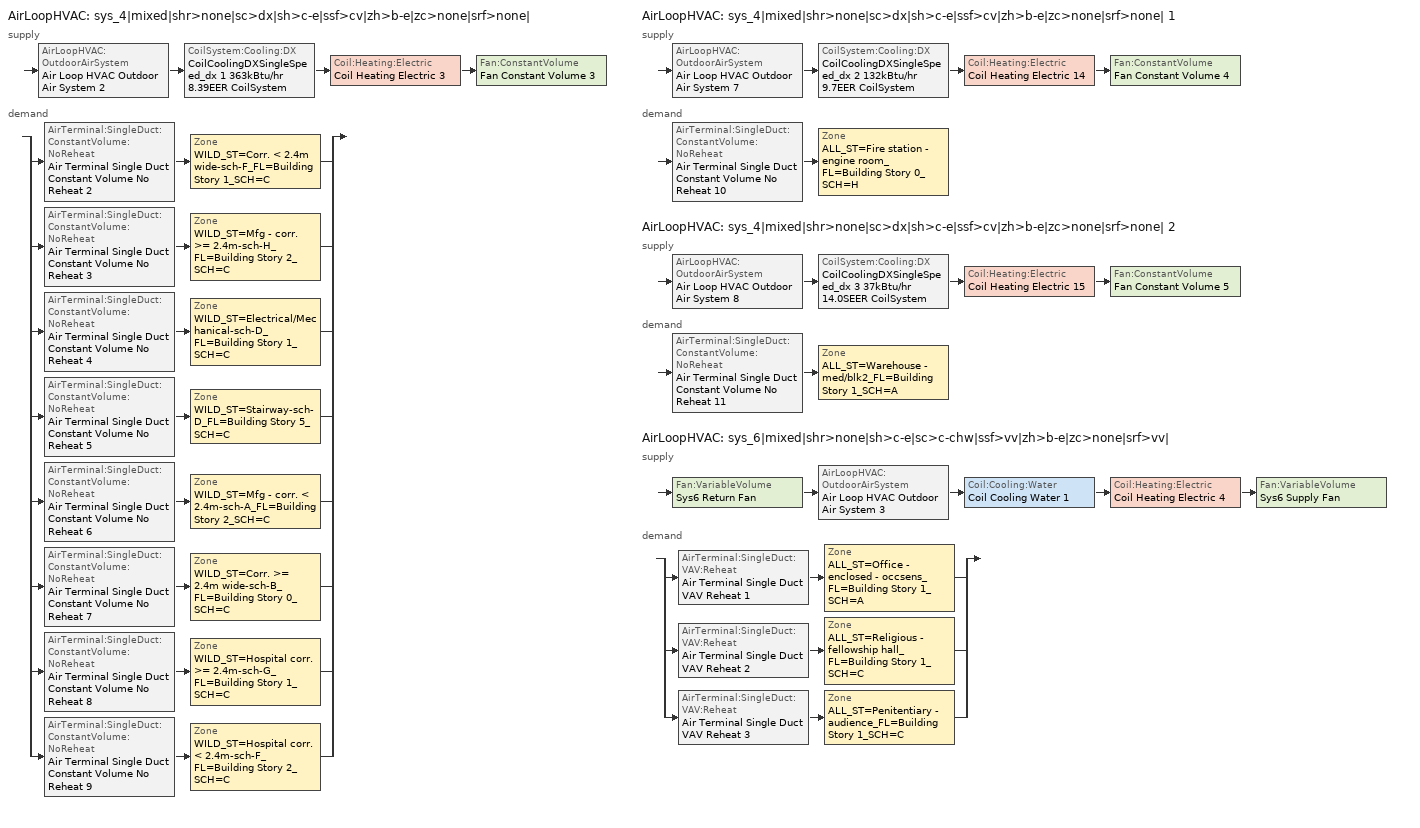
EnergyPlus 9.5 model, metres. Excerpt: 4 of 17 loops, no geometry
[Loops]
AirLoopHVAC 'sys_4|mixed|shr>none|sc>dx|sh>c-e|ssf>cv|zh>b-e|zc>none|srf>none|'
 supply: AirLoopHVAC:OutdoorAirSystem 'Air Loop HVAC Outdoor Air System 2' > CoilSystem:Cooling:DX 'CoilCoolingDXSingleSpeed_dx 1 363kBtu/hr 8.39EER CoilSystem' > Coil:Heating:Electric 'Coil Heating Electric 3' > Fan:ConstantVolume 'Fan Constant Volume 3'
 demand: split
  | AirTerminal:SingleDuct:ConstantVolume:NoReheat 'Air Terminal Single Duct Constant Volume No Reheat 2' > Zone 'WILD_ST=Corr. < 2.4m wide-sch-F_FL=Building Story 1_SCH=C'
  | AirTerminal:SingleDuct:ConstantVolume:NoReheat 'Air Terminal Single Duct Constant Volume No Reheat 3' > Zone 'WILD_ST=Mfg - corr. >= 2.4m-sch-H_FL=Building Story 2_SCH=C'
  | AirTerminal:SingleDuct:ConstantVolume:NoReheat 'Air Terminal Single Duct Constant Volume No Reheat 4' > Zone 'WILD_ST=Electrical/Mechanical-sch-D_FL=Building Story 1_SCH=C'
  | AirTerminal:SingleDuct:ConstantVolume:NoReheat 'Air Terminal Single Duct Constant Volume No Reheat 5' > Zone 'WILD_ST=Stairway-sch-D_FL=Building Story 5_SCH=C'
  | AirTerminal:SingleDuct:ConstantVolume:NoReheat 'Air Terminal Single Duct Constant Volume No Reheat 6' > Zone 'WILD_ST=Mfg - corr. < 2.4m-sch-A_FL=Building Story 2_SCH=C'
  | AirTerminal:SingleDuct:ConstantVolume:NoReheat 'Air Terminal Single Duct Constant Volume No Reheat 7' > Zone 'WILD_ST=Corr. >= 2.4m wide-sch-B_FL=Building Story 0_SCH=C'
  | AirTerminal:SingleDuct:ConstantVolume:NoReheat 'Air Terminal Single Duct Constant Volume No Reheat 8' > Zone 'WILD_ST=Hospital corr. >= 2.4m-sch-G_FL=Building Story 1_SCH=C'
  | AirTerminal:SingleDuct:ConstantVolume:NoReheat 'Air Terminal Single Duct Constant Volume No Reheat 9' > Zone 'WILD_ST=Hospital corr. < 2.4m-sch-F_FL=Building Story 2_SCH=C'
AirLoopHVAC 'sys_4|mixed|shr>none|sc>dx|sh>c-e|ssf>cv|zh>b-e|zc>none|srf>none| 1'
 supply: AirLoopHVAC:OutdoorAirSystem 'Air Loop HVAC Outdoor Air System 7' > CoilSystem:Cooling:DX 'CoilCoolingDXSingleSpeed_dx 2 132kBtu/hr 9.7EER CoilSystem' > Coil:Heating:Electric 'Coil Heating Electric 14' > Fan:ConstantVolume 'Fan Constant Volume 4'
 demand: AirTerminal:SingleDuct:ConstantVolume:NoReheat 'Air Terminal Single Duct Constant Volume No Reheat 10' > Zone 'ALL_ST=Fire station - engine room_FL=Building Story 0_SCH=H'
AirLoopHVAC 'sys_4|mixed|shr>none|sc>dx|sh>c-e|ssf>cv|zh>b-e|zc>none|srf>none| 2'
 supply: AirLoopHVAC:OutdoorAirSystem 'Air Loop HVAC Outdoor Air System 8' > CoilSystem:Cooling:DX 'CoilCoolingDXSingleSpeed_dx 3 37kBtu/hr 14.0SEER CoilSystem' > Coil:Heating:Electric 'Coil Heating Electric 15' > Fan:ConstantVolume 'Fan Constant Volume 5'
 demand: AirTerminal:SingleDuct:ConstantVolume:NoReheat 'Air Terminal Single Duct Constant Volume No Reheat 11' > Zone 'ALL_ST=Warehouse - med/blk2_FL=Building Story 1_SCH=A'
AirLoopHVAC 'sys_6|mixed|shr>none|sh>c-e|sc>c-chw|ssf>vv|zh>b-e|zc>none|srf>vv|'
 supply: Fan:VariableVolume 'Sys6 Return Fan' > AirLoopHVAC:OutdoorAirSystem 'Air Loop HVAC Outdoor Air System 3' > Coil:Cooling:Water 'Coil Cooling Water 1' > Coil:Heating:Electric 'Coil Heating Electric 4' > Fan:VariableVolume 'Sys6 Supply Fan'
 demand: split
  | AirTerminal:SingleDuct:VAV:Reheat 'Air Terminal Single Duct VAV Reheat 1' > Zone 'ALL_ST=Office - enclosed - occsens_FL=Building Story 1_SCH=A'
  | AirTerminal:SingleDuct:VAV:Reheat 'Air Terminal Single Duct VAV Reheat 2' > Zone 'ALL_ST=Religious - fellowship hall_FL=Building Story 1_SCH=C'
  | AirTerminal:SingleDuct:VAV:Reheat 'Air Terminal Single Duct VAV Reheat 3' > Zone 'ALL_ST=Penitentiary - audience_FL=Building Story 1_SCH=C'
[ZoneControl:Thermostat] Temperature Difference Between Cutout And Setpoint {deltaC}=0
Name | Zone or ZoneList | Control Type Schedule | Control 1
ALL_ST=Fire station - engine room_FL=Building Story 0_SCH=H Thermostat | ALL_ST=Fire station - engine room_FL=Building Story 0_SCH=H | ALL_ST=Fire station - engine room_FL=Building Story 0_SCH=H Thermostat Schedule | Space Function Fire station - engine room Thermostat 3
ALL_ST=Office - enclosed - occsens_FL=Building Story 1_SCH=A Thermostat | ALL_ST=Office - enclosed - occsens_FL=Building Story 1_SCH=A | ALL_ST=Office - enclosed - occsens_FL=Building Story 1_SCH=A Thermostat Schedule | Space Function Office - enclosed - occsens Thermostat 3
ALL_ST=Penitentiary - audience_FL=Building Story 1_SCH=C Thermostat | ALL_ST=Penitentiary - audience_FL=Building Story 1_SCH=C | ALL_ST=Penitentiary - audience_FL=Building Story 1_SCH=C Thermostat Schedule | Space Function Penitentiary - audience Thermostat 3
ALL_ST=Religious - fellowship hall_FL=Building Story 1_SCH=C Thermostat | ALL_ST=Religious - fellowship hall_FL=Building Story 1_SCH=C | ALL_ST=Religious - fellowship hall_FL=Building Story 1_SCH=C Thermostat Schedule | Space Function Religious - fellowship hall Thermostat 3
ALL_ST=Warehouse - med/blk2_FL=Building Story 1_SCH=A Thermostat | ALL_ST=Warehouse - med/blk2_FL=Building Story 1_SCH=A | ALL_ST=Warehouse - med/blk2_FL=Building Story 1_SCH=A Thermostat Schedule | Space Function Warehouse - med/blk2 Thermostat 3
WILD_ST=Corr. < 2.4m wide-sch-F_FL=Building Story 1_SCH=C Thermostat | WILD_ST=Corr. < 2.4m wide-sch-F_FL=Building Story 1_SCH=C | WILD_ST=Corr. < 2.4m wide-sch-F_FL=Building Story 1_SCH=C Thermostat Schedule | Space Function Corr. < 2.4m wide-sch-C Thermostat 1
WILD_ST=Corr. >= 2.4m wide-sch-B_FL=Building Story 0_SCH=C Thermostat | WILD_ST=Corr. >= 2.4m wide-sch-B_FL=Building Story 0_SCH=C | WILD_ST=Corr. >= 2.4m wide-sch-B_FL=Building Story 0_SCH=C Thermostat Schedule | Space Function Corr. >= 2.4m wide-sch-C Thermostat 1
WILD_ST=Electrical/Mechanical-sch-D_FL=Building Story 1_SCH=C Thermostat | WILD_ST=Electrical/Mechanical-sch-D_FL=Building Story 1_SCH=C | WILD_ST=Electrical/Mechanical-sch-D_FL=Building Story 1_SCH=C Thermostat Schedule | Space Function Electrical/Mechanical-sch-C Thermostat 1
WILD_ST=Hospital corr. < 2.4m-sch-F_FL=Building Story 2_SCH=C Thermostat | WILD_ST=Hospital corr. < 2.4m-sch-F_FL=Building Story 2_SCH=C | WILD_ST=Hospital corr. < 2.4m-sch-F_FL=Building Story 2_SCH=C Thermostat Schedule | Space Function Hospital corr. < 2.4m-sch-C Thermostat 1
WILD_ST=Hospital corr. >= 2.4m-sch-G_FL=Building Story 1_SCH=C Thermostat | WILD_ST=Hospital corr. >= 2.4m-sch-G_FL=Building Story 1_SCH=C | WILD_ST=Hospital corr. >= 2.4m-sch-G_FL=Building Story 1_SCH=C Thermostat Schedule | Space Function Hospital corr. >= 2.4m-sch-C Thermostat 1
WILD_ST=Mfg - corr. < 2.4m-sch-A_FL=Building Story 2_SCH=C Thermostat | WILD_ST=Mfg - corr. < 2.4m-sch-A_FL=Building Story 2_SCH=C | WILD_ST=Mfg - corr. < 2.4m-sch-A_FL=Building Story 2_SCH=C Thermostat Schedule | Space Function Mfg - corr. < 2.4m-sch-C Thermostat 1
WILD_ST=Mfg - corr. >= 2.4m-sch-H_FL=Building Story 2_SCH=C Thermostat | WILD_ST=Mfg - corr. >= 2.4m-sch-H_FL=Building Story 2_SCH=C | WILD_ST=Mfg - corr. >= 2.4m-sch-H_FL=Building Story 2_SCH=C Thermostat Schedule | Space Function Mfg - corr. >= 2.4m-sch-C Thermostat 1
WILD_ST=Stairway-sch-D_FL=Building Story 5_SCH=C Thermostat | WILD_ST=Stairway-sch-D_FL=Building Story 5_SCH=C | WILD_ST=Stairway-sch-D_FL=Building Story 5_SCH=C Thermostat Schedule | Space Function Stairway-sch-C Thermostat 1
[ThermostatSetpoint:DualSetpoint]
Name | Heating Setpoint Temperature Schedule | Cooling Setpoint Temperature Schedule
Space Function Fire station - engine room Thermostat 3 | NECB-H-Thermostat Setpoint-Heating | NECB-H-Thermostat Setpoint-Cooling
Space Function Office - enclosed - occsens Thermostat 3; Space Function Warehouse - med/blk2 Thermostat 3 | NECB-A-Thermostat Setpoint-Heating | NECB-A-Thermostat Setpoint-Cooling
Space Function Penitentiary - audience Thermostat 3; Space Function Religious - fellowship hall Thermostat 3; Space Function Corr. < 2.4m wide-sch-C Thermostat 1; Space Function Corr. >= 2.4m wide-sch-C Thermostat 1; Space Function Electrical/Mechanical-sch-C Thermostat 1; Space Function Hospital corr. < 2.4m-sch-C Thermostat 1; Space Function Hospital corr. >= 2.4m-sch-C Thermostat 1; Space Function Mfg - corr. < 2.4m-sch-C Thermostat 1; Space Function Mfg - corr. >= 2.4m-sch-C Thermostat 1; Space Function Stairway-sch-C Thermostat 1 | NECB-C-Thermostat Setpoint-Heating | NECB-C-Thermostat Setpoint-Cooling
[ZoneHVAC:Baseboard:Convective:Electric] Availability Schedule=Always On Discrete; Heating Design Capacity {W}=Autosize; Efficiency=1
Zone HVAC Baseboard Convective Electric 16; Zone HVAC Baseboard Convective Electric 10; Zone HVAC Baseboard Convective Electric 12; Zone HVAC Baseboard Convective Electric 11; Zone HVAC Baseboard Convective Electric 17; Zone HVAC Baseboard Convective Electric 2; Zone HVAC Baseboard Convective Electric 7; Zone HVAC Baseboard Convective Electric 4; Zone HVAC Baseboard Convective Electric 9; Zone HVAC Baseboard Convective Electric 8; Zone HVAC Baseboard Convective Electric 6; Zone HVAC Baseboard Convective Electric 3; Zone HVAC Baseboard Convective Electric 5
[AirTerminal:SingleDuct:ConstantVolume:NoReheat] Availability Schedule=Always On Discrete; Maximum Air Flow Rate {m3/s}=AutoSize
Air Terminal Single Duct Constant Volume No Reheat 10; Air Terminal Single Duct Constant Volume No Reheat 11; Air Terminal Single Duct Constant Volume No Reheat 2; Air Terminal Single Duct Constant Volume No Reheat 7; Air Terminal Single Duct Constant Volume No Reheat 4; Air Terminal Single Duct Constant Volume No Reheat 9; Air Terminal Single Duct Constant Volume No Reheat 8; Air Terminal Single Duct Constant Volume No Reheat 6; Air Terminal Single Duct Constant Volume No Reheat 3; Air Terminal Single Duct Constant Volume No Reheat 5
[Zone equipment]
ALL_ST=Fire station - engine room_FL=Building Story 0_SCH=H: Zone HVAC Baseboard Convective Electric 16, Air Terminal Single Duct Constant Volume No Reheat 10
ALL_ST=Office - enclosed - occsens_FL=Building Story 1_SCH=A: Zone HVAC Baseboard Convective Electric 10, Air Terminal Single Duct VAV Reheat 1
ALL_ST=Penitentiary - audience_FL=Building Story 1_SCH=C: Zone HVAC Baseboard Convective Electric 12, Air Terminal Single Duct VAV Reheat 3
ALL_ST=Religious - fellowship hall_FL=Building Story 1_SCH=C: Zone HVAC Baseboard Convective Electric 11, Air Terminal Single Duct VAV Reheat 2
ALL_ST=Warehouse - med/blk2_FL=Building Story 1_SCH=A: Zone HVAC Baseboard Convective Electric 17, Air Terminal Single Duct Constant Volume No Reheat 11
WILD_ST=Corr. < 2.4m wide-sch-F_FL=Building Story 1_SCH=C: Zone HVAC Baseboard Convective Electric 2, Air Terminal Single Duct Constant Volume No Reheat 2
WILD_ST=Corr. >= 2.4m wide-sch-B_FL=Building Story 0_SCH=C: Zone HVAC Baseboard Convective Electric 7, Air Terminal Single Duct Constant Volume No Reheat 7
WILD_ST=Electrical/Mechanical-sch-D_FL=Building Story 1_SCH=C: Zone HVAC Baseboard Convective Electric 4, Air Terminal Single Duct Constant Volume No Reheat 4
WILD_ST=Hospital corr. < 2.4m-sch-F_FL=Building Story 2_SCH=C: Zone HVAC Baseboard Convective Electric 9, Air Terminal Single Duct Constant Volume No Reheat 9
WILD_ST=Hospital corr. >= 2.4m-sch-G_FL=Building Story 1_SCH=C: Zone HVAC Baseboard Convective Electric 8, Air Terminal Single Duct Constant Volume No Reheat 8
WILD_ST=Mfg - corr. < 2.4m-sch-A_FL=Building Story 2_SCH=C: Zone HVAC Baseboard Convective Electric 6, Air Terminal Single Duct Constant Volume No Reheat 6
WILD_ST=Mfg - corr. >= 2.4m-sch-H_FL=Building Story 2_SCH=C: Zone HVAC Baseboard Convective Electric 3, Air Terminal Single Duct Constant Volume No Reheat 3
WILD_ST=Stairway-sch-D_FL=Building Story 5_SCH=C: Zone HVAC Baseboard Convective Electric 5, Air Terminal Single Duct Constant Volume No Reheat 5
[Sizing:Zone] Zone Cooling Design Supply Air Temperature Input Method=TemperatureDifference; Zone Cooling Design Supply Air Temperature {C}=14; Zone Cooling Design Supply Air Temperature Difference {deltaC}=11; Zone Heating Design Supply Air Temperature Input Method=TemperatureDifference; Zone Heating Design Supply Air Temperature {C}=40; Zone Heating Design Supply Air Temperature Difference {deltaC}=21; Zone Cooling Design Supply Air Humidity Ratio {kgWater/kgDryAir}=0.0085; Zone Heating Design Supply Air Humidity Ratio {kgWater/kgDryAir}=0.008; Zone Heating Sizing Factor=1.3; Zone Cooling Sizing Factor=1.1; Cooling Design Air Flow Method=DesignDay; Cooling Design Air Flow Rate {m3/s}=0; Cooling Minimum Air Flow per Zone Floor Area {m3/s-m2}=0.000762; Cooling Minimum Air Flow {m3/s}=0; Cooling Minimum Air Flow Fraction=0; Heating Design Air Flow Method=DesignDay; Heating Design Air Flow Rate {m3/s}=0; Heating Maximum Air Flow per Zone Floor Area {m3/s-m2}=0.002032; Heating Maximum Air Flow {m3/s}=0.141576; Heating Maximum Air Flow Fraction=0.3; Account for Dedicated Outdoor Air System=No
Name | Design Specification Outdoor Air Object
ALL_ST=Fire station - engine room_FL=Building Story 0_SCH=H | Space Function Fire station - engine room Ventilation
ALL_ST=Office - enclosed - occsens_FL=Building Story 1_SCH=A | Space Function Office - enclosed - occsens Ventilation
ALL_ST=Penitentiary - audience_FL=Building Story 1_SCH=C | Space Function Penitentiary - audience Ventilation
ALL_ST=Religious - fellowship hall_FL=Building Story 1_SCH=C | Space Function Religious - fellowship hall Ventilation
ALL_ST=Warehouse - med/blk2_FL=Building Story 1_SCH=A | Space Function Warehouse - med/blk2 Ventilation
WILD_ST=Corr. < 2.4m wide-sch-F_FL=Building Story 1_SCH=C | Space Function Corr. < 2.4m wide-sch-C Ventilation
WILD_ST=Corr. >= 2.4m wide-sch-B_FL=Building Story 0_SCH=C | Space Function Corr. >= 2.4m wide-sch-C Ventilation
WILD_ST=Electrical/Mechanical-sch-D_FL=Building Story 1_SCH=C | Space Function Electrical/Mechanical-sch-C Ventilation
WILD_ST=Hospital corr. < 2.4m-sch-F_FL=Building Story 2_SCH=C | Space Function Hospital corr. < 2.4m-sch-C Ventilation
WILD_ST=Hospital corr. >= 2.4m-sch-G_FL=Building Story 1_SCH=C | Space Function Hospital corr. >= 2.4m-sch-C Ventilation
WILD_ST=Mfg - corr. < 2.4m-sch-A_FL=Building Story 2_SCH=C | Space Function Mfg - corr. < 2.4m-sch-C Ventilation
WILD_ST=Mfg - corr. >= 2.4m-sch-H_FL=Building Story 2_SCH=C | Space Function Mfg - corr. >= 2.4m-sch-C Ventilation
WILD_ST=Stairway-sch-D_FL=Building Story 5_SCH=C | Space Function Stairway-sch-C Ventilation
[Controller:MechanicalVentilation] Demand Controlled Ventilation=No; System Outdoor Air Method=ZoneSum
Controller Mechanical Ventilation 7: Availability Schedule=sys_4|mixed|shr>none|sc>dx|sh>c-e|ssf>cv|zh>b-e|zc>none|srf>none| 1 Occ Sch; Zone or ZoneList Name 1=ALL_ST=Fire station - engine room_FL=Building Story 0_SCH=H; Design Specification Outdoor Air Object Name 1=Space Function Fire station - engine room Ventilation
Controller Mechanical Ventilation 3: Availability Schedule=sys_6|mixed|shr>none|sh>c-e|sc>c-chw|ssf>vv|zh>b-e|zc>none|srf>vv| Occ Sch; Zone or ZoneList Name 1=ALL_ST=Office - enclosed - occsens_FL=Building Story 1_SCH=A; Design Specification Outdoor Air Object Name 1=Space Function Office - enclosed - occsens Ventilation; Zone or ZoneList Name 2=ALL_ST=Penitentiary - audience_FL=Building Story 1_SCH=C; Design Specification Outdoor Air Object Name 2=Space Function Penitentiary - audience Ventilation; Zone or ZoneList Name 3=ALL_ST=Religious - fellowship hall_FL=Building Story 1_SCH=C; Design Specification Outdoor Air Object Name 3=Space Function Religious - fellowship hall Ventilation
Controller Mechanical Ventilation 8: Availability Schedule=sys_4|mixed|shr>none|sc>dx|sh>c-e|ssf>cv|zh>b-e|zc>none|srf>none| 2 Occ Sch; Zone or ZoneList Name 1=ALL_ST=Warehouse - med/blk2_FL=Building Story 1_SCH=A; Design Specification Outdoor Air Object Name 1=Space Function Warehouse - med/blk2 Ventilation
Controller Mechanical Ventilation 2: Availability Schedule=sys_4|mixed|shr>none|sc>dx|sh>c-e|ssf>cv|zh>b-e|zc>none|srf>none| Occ Sch; Zone or ZoneList Name 1=WILD_ST=Corr. < 2.4m wide-sch-F_FL=Building Story 1_SCH=C; Design Specification Outdoor Air Object Name 1=Space Function Corr. < 2.4m wide-sch-C Ventilation; Zone or ZoneList Name 2=WILD_ST=Corr. >= 2.4m wide-sch-B_FL=Building Story 0_SCH=C; Design Specification Outdoor Air Object Name 2=Space Function Corr. >= 2.4m wide-sch-C Ventilation; Zone or ZoneList Name 3=WILD_ST=Electrical/Mechanical-sch-D_FL=Building Story 1_SCH=C; Design Specification Outdoor Air Object Name 3=Space Function Electrical/Mechanical-sch-C Ventilation; Zone or ZoneList Name 4=WILD_ST=Hospital corr. < 2.4m-sch-F_FL=Building Story 2_SCH=C; Design Specification Outdoor Air Object Name 4=Space Function Hospital corr. < 2.4m-sch-C Ventilation; Zone or ZoneList Name 5=WILD_ST=Hospital corr. >= 2.4m-sch-G_FL=Building Story 1_SCH=C; Design Specification Outdoor Air Object Name 5=Space Function Hospital corr. >= 2.4m-sch-C Ventilation; Zone or ZoneList Name 6=WILD_ST=Mfg - corr. < 2.4m-sch-A_FL=Building Story 2_SCH=C; Design Specification Outdoor Air Object Name 6=Space Function Mfg - corr. < 2.4m-sch-C Ventilation; Zone or ZoneList Name 7=WILD_ST=Mfg - corr. >= 2.4m-sch-H_FL=Building Story 2_SCH=C; Design Specification Outdoor Air Object Name 7=Space Function Mfg - corr. >= 2.4m-sch-C Ventilation; Zone or ZoneList Name 8=WILD_ST=Stairway-sch-D_FL=Building Story 5_SCH=C; Design Specification Outdoor Air Object Name 8=Space Function Stairway-sch-C Ventilation
[DesignSpecification:OutdoorAir] Outdoor Air Method=Sum; Outdoor Air Flow per Zone {m3/s}=0; Outdoor Air Flow Air Changes per Hour {1/hr}=0
Name | Outdoor Air Flow per Person {m3/s-person} | Outdoor Air Flow per Zone Floor Area {m3/s-m2}
Space Function Fire station - engine room Ventilation; Space Function Mfg - corr. < 2.4m-sch-C Ventilation; Space Function Mfg - corr. >= 2.4m-sch-C Ventilation | 0 | 0.00762
Space Function Office - enclosed - occsens Ventilation | 0.0142092 | 0
Space Function Penitentiary - audience Ventilation | 0.0190506 | 0
Space Function Religious - fellowship hall Ventilation | 0.0457215 | 0
Space Function Warehouse - med/blk2 Ventilation; Space Function Corr. < 2.4m wide-sch-C Ventilation; Space Function Corr. >= 2.4m wide-sch-C Ventilation; Space Function Electrical/Mechanical-sch-C Ventilation; Space Function Stairway-sch-C Ventilation | 0 | 0.000254
Space Function Hospital corr. < 2.4m-sch-C Ventilation; Space Function Hospital corr. >= 2.4m-sch-C Ventilation | 0 | 0.000508
[AirTerminal:SingleDuct:VAV:Reheat] Availability Schedule=Always On Discrete; Maximum Air Flow Rate {m3/s}=Autosize; Zone Minimum Air Flow Input Method=Constant; Constant Minimum Air Flow Fraction=0.3; Maximum Hot Water or Steam Flow Rate {m3/s}=Autosize; Minimum Hot Water or Steam Flow Rate {m3/s}=0; Convergence Tolerance=0.001; Damper Heating Action=Normal; Maximum Flow per Zone Floor Area During Reheat {m3/s-m2}=Autocalculate; Maximum Flow Fraction During Reheat=0.5; Maximum Reheat Air Temperature {C}=43
Name | Fixed Minimum Air Flow Rate {m3/s} | Reheat Coil
Air Terminal Single Duct VAV Reheat 1 | 0.9 | Coil Heating Electric 5
Air Terminal Single Duct VAV Reheat 3 | 0.6 | Coil Heating Electric 7
Air Terminal Single Duct VAV Reheat 2 | 0.174703 | Coil Heating Electric 6
[Coil:Heating:Electric] Availability Schedule=Always On Discrete; Efficiency=1; Nominal Capacity {W}=Autosize
Coil Heating Electric 5; Coil Heating Electric 7; Coil Heating Electric 6; Coil Heating Electric 3; Coil Heating Electric 14; Coil Heating Electric 15; Coil Heating Electric 4
[Fan:ConstantVolume] Fan Total Efficiency=0.39975; Pressure Rise {Pa}=640; Maximum Flow Rate {m3/s}=AutoSize; Motor Efficiency=0.615; Motor In Airstream Fraction=1
Name | Availability Schedule
Fan Constant Volume 3 | sys_4|mixed|shr>none|sc>dx|sh>c-e|ssf>cv|zh>b-e|zc>none|srf>none| Occ Sch
Fan Constant Volume 4 | sys_4|mixed|shr>none|sc>dx|sh>c-e|ssf>cv|zh>b-e|zc>none|srf>none| 1 Occ Sch
Fan Constant Volume 5 | sys_4|mixed|shr>none|sc>dx|sh>c-e|ssf>cv|zh>b-e|zc>none|srf>none| 2 Occ Sch
[Coil:Cooling:Water]
Coil Cooling Water 1: Availability Schedule=Always On Discrete; Design Water Flow Rate {m3/s}=Autosize; Design Air Flow Rate {m3/s}=Autosize; Design Inlet Water Temperature {C}=Autosize; Design Inlet Air Temperature {C}=Autosize; Design Outlet Air Temperature {C}=Autosize; Design Inlet Air Humidity Ratio {kgWater/kgDryAir}=Autosize; Design Outlet Air Humidity Ratio {kgWater/kgDryAir}=Autosize; Type of Analysis=SimpleAnalysis; Heat Exchanger Configuration=CrossFlow
[Coil:Cooling:DX:SingleSpeed] Availability Schedule=Always On Discrete; Gross Rated Total Cooling Capacity {W}=Autosize; Gross Rated Sensible Heat Ratio=Autosize; Rated Air Flow Rate {m3/s}=Autosize; Rated Evaporator Fan Power Per Volume Flow Rate {W/(m3/s)}=773.3; Total Cooling Capacity Function of Temperature Curve=DXCOOL-NECB2011-REF-CAPFT; Total Cooling Capacity Function of Flow Fraction Curve=DXCOOL-NECB2011-REF-CAPFFLOW; Energy Input Ratio Function of Temperature Curve=DXCOOL-NECB2011-REF-COOLEIRFT; Energy Input Ratio Function of Flow Fraction Curve=DXCOOL-NECB2011-REF-COOLEIRFFLOW; Part Load Fraction Correlation Curve=DXCOOL-NECB2011-REF-COOLPLFFPLR; Minimum Outdoor Dry-Bulb Temperature for Compressor Operation {C}=-25; Condenser Type=AirCooled; Evaporative Condenser Effectiveness=0; Evaporative Condenser Air Flow Rate {m3/s}=Autosize; Evaporative Condenser Pump Rated Power Consumption {W}=Autosize; Crankcase Heater Capacity {W}=0; Maximum Outdoor Dry-Bulb Temperature for Crankcase Heater Operation {C}=0; Basin Heater Capacity {W/K}=0; Basin Heater Setpoint Temperature {C}=10
Name | Gross Rated Cooling COP {W/W}
CoilCoolingDXSingleSpeed_dx 1 363kBtu/hr 8.39EER | 2.92983
CoilCoolingDXSingleSpeed_dx 2 132kBtu/hr 9.7EER | 3.36599
CoilCoolingDXSingleSpeed_dx 3 37kBtu/hr 14.0SEER | 4.11713
[AirLoopHVAC] Design Supply Air Flow Rate {m3/s}=AutoSize; Design Return Air Flow Fraction of Supply Air Flow=1
sys_4|mixed|shr>none|sc>dx|sh>c-e|ssf>cv|zh>b-e|zc>none|srf>none|; sys_4|mixed|shr>none|sc>dx|sh>c-e|ssf>cv|zh>b-e|zc>none|srf>none| 1; sys_4|mixed|shr>none|sc>dx|sh>c-e|ssf>cv|zh>b-e|zc>none|srf>none| 2; sys_6|mixed|shr>none|sh>c-e|sc>c-chw|ssf>vv|zh>b-e|zc>none|srf>vv|
[Sizing:System] Type of Load to Size On=Sensible; Design Outdoor Air Flow Rate {m3/s}=Autosize; Preheat Design Temperature {C}=7; Preheat Design Humidity Ratio {kgWater/kgDryAir}=0.008; Precool Design Humidity Ratio {kgWater/kgDryAir}=0.008; Central Cooling Design Supply Air Temperature {C}=13; Type of Zone Sum to Use=NonCoincident; 100% Outdoor Air in Cooling=No; 100% Outdoor Air in Heating=No; Central Cooling Design Supply Air Humidity Ratio {kgWater/kgDryAir}=0.0085; Central Heating Design Supply Air Humidity Ratio {kgWater/kgDryAir}=0.008; Cooling Supply Air Flow Rate Method=DesignDay; Cooling Supply Air Flow Rate {m3/s}=0; Cooling Supply Air Flow Rate Per Floor Area {m3/s-m2}=0.00996765; Cooling Fraction of Autosized Cooling Supply Air Flow Rate=1; Cooling Supply Air Flow Rate Per Unit Cooling Capacity {m3/s-W}=3.94755e-05; Heating Supply Air Flow Rate Method=DesignDay; Heating Supply Air Flow Rate {m3/s}=0; Heating Supply Air Flow Rate Per Floor Area {m3/s-m2}=0.00996765; Heating Fraction of Autosized Heating Supply Air Flow Rate=1; Heating Fraction of Autosized Cooling Supply Air Flow Rate=1; Heating Supply Air Flow Rate Per Unit Heating Capacity {m3/s-W}=3.15882e-05; System Outdoor Air Method=ZoneSum; Zone Maximum Outdoor Air Fraction=1; Cooling Design Capacity Method=CoolingDesignCapacity; Cooling Design Capacity {W}=Autosize; Cooling Design Capacity Per Floor Area {W/m2}=234.7; Fraction of Autosized Cooling Design Capacity=1; Heating Design Capacity Method=HeatingDesignCapacity; Heating Design Capacity {W}=Autosize; Heating Design Capacity Per Floor Area {W/m2}=157; Fraction of Autosized Heating Design Capacity=1; Central Cooling Capacity Control Method=OnOff
Name | Central Heating Maximum System Air Flow Ratio | Precool Design Temperature {C} | Central Heating Design Supply Air Temperature {C}
sys_4|mixed|shr>none|sc>dx|sh>c-e|ssf>cv|zh>b-e|zc>none|srf>none|; sys_4|mixed|shr>none|sc>dx|sh>c-e|ssf>cv|zh>b-e|zc>none|srf>none| 1; sys_4|mixed|shr>none|sc>dx|sh>c-e|ssf>cv|zh>b-e|zc>none|srf>none| 2 | 1 | 13 | 43
sys_6|mixed|shr>none|sh>c-e|sc>c-chw|ssf>vv|zh>b-e|zc>none|srf>vv| | 0.3 | 12.8 | 13.1
[Controller:OutdoorAir] Minimum Outdoor Air Flow Rate {m3/s}=Autosize; Maximum Outdoor Air Flow Rate {m3/s}=Autosize; Economizer Control Action Type=ModulateFlow; Lockout Type=NoLockout; Minimum Limit Type=FixedMinimum; High Humidity Control=No; Control High Indoor Humidity Based on Outdoor Humidity Ratio=Yes; Heat Recovery Bypass Control Type=BypassWhenWithinEconomizerLimits
Name | Economizer Control Type | Minimum Outdoor Air Schedule | Mechanical Ventilation Controller | Economizer Maximum Limit Dry-Bulb Temperature {C} | Economizer Maximum Limit Enthalpy {J/kg} | Economizer Minimum Limit Dry-Bulb Temperature {C}
Controller Outdoor Air 2 | DifferentialEnthalpy | sys_4|mixed|shr>none|sc>dx|sh>c-e|ssf>cv|zh>b-e|zc>none|srf>none| Occ Sch | Controller Mechanical Ventilation 2
Controller Outdoor Air 7 | DifferentialEnthalpy | sys_4|mixed|shr>none|sc>dx|sh>c-e|ssf>cv|zh>b-e|zc>none|srf>none| 1 Occ Sch | Controller Mechanical Ventilation 7
Controller Outdoor Air 8 | NoEconomizer | sys_4|mixed|shr>none|sc>dx|sh>c-e|ssf>cv|zh>b-e|zc>none|srf>none| 2 Occ Sch | Controller Mechanical Ventilation 8 | 28 | 64000 | -100
Controller Outdoor Air 3 | DifferentialEnthalpy | sys_6|mixed|shr>none|sh>c-e|sc>c-chw|ssf>vv|zh>b-e|zc>none|srf>vv| Occ Sch | Controller Mechanical Ventilation 3
[SetpointManager:MixedAir] Control Variable=Temperature
Node 56 OS Default SPM; Node 54 OS Default SPM; Node 53 OS Default SPM; Node 182 OS Default SPM; Node 181 OS Default SPM; Node 180 OS Default SPM; Node 194 OS Default SPM; Node 193 OS Default SPM; Node 192 OS Default SPM; Node 119 OS Default SPM; Node 118 OS Default SPM; Node 117 OS Default SPM; Node 116 OS Default SPM
[CoilSystem:Cooling:DX] Availability Schedule=Always On Discrete
Name | Cooling Coil
CoilCoolingDXSingleSpeed_dx 1 363kBtu/hr 8.39EER CoilSystem | CoilCoolingDXSingleSpeed_dx 1 363kBtu/hr 8.39EER
CoilCoolingDXSingleSpeed_dx 2 132kBtu/hr 9.7EER CoilSystem | CoilCoolingDXSingleSpeed_dx 2 132kBtu/hr 9.7EER
CoilCoolingDXSingleSpeed_dx 3 37kBtu/hr 14.0SEER CoilSystem | CoilCoolingDXSingleSpeed_dx 3 37kBtu/hr 14.0SEER
[SetpointManager:Scheduled]
Setpoint Manager Scheduled 4: Control Variable=Temperature; Schedule=Supply Air Temp
[SetpointManager:SingleZone:Reheat] Control Variable=Temperature; Minimum Supply Air Temperature {C}=13; Maximum Supply Air Temperature {C}=43
Name | Control Zone
Setpoint Manager Single Zone Reheat 1 | WILD_ST=Corr. < 2.4m wide-sch-F_FL=Building Story 1_SCH=C
Setpoint Manager Single Zone Reheat 2 | ALL_ST=Fire station - engine room_FL=Building Story 0_SCH=H
Setpoint Manager Single Zone Reheat 3 | ALL_ST=Warehouse - med/blk2_FL=Building Story 1_SCH=A
[Controller:WaterCoil]
Controller Water Coil 1: Control Variable=Temperature; Action=Reverse; Actuator Variable=Flow; Controller Convergence Tolerance {deltaC}=Autosize; Maximum Actuated Flow {m3/s}=Autosize; Minimum Actuated Flow {m3/s}=0
[Fan:VariableVolume] Availability Schedule=sys_6|mixed|shr>none|sh>c-e|sc>c-chw|ssf>vv|zh>b-e|zc>none|srf>vv| Occ Sch; Maximum Flow Rate {m3/s}=AutoSize; Fan Power Minimum Flow Rate Input Method=Fraction; Fan Power Minimum Flow Fraction=0.68; Fan Power Minimum Air Flow Rate {m3/s}=0; Motor In Airstream Fraction=1; Fan Power Coefficient 1=-2.4176; Fan Power Coefficient 2=9.5874; Fan Power Coefficient 3=-11.559; Fan Power Coefficient 4=5.4009; Fan Power Coefficient 5=0
Name | Fan Total Efficiency | Pressure Rise {Pa} | Motor Efficiency
Sys6 Return Fan | 0.299975 | 250 | 0.4615
Sys6 Supply Fan | 0.549965 | 1000 | 0.8461
[Schedule:Compact]
ALL_ST=Fire station - engine room_FL=Building Story 0_SCH=H Thermostat Schedule; ALL_ST=Office - enclosed - occsens_FL=Building Story 1_SCH=A Thermostat Schedule; ALL_ST=Penitentiary - audience_FL=Building Story 1_SCH=C Thermostat Schedule; ALL_ST=Religious - fellowship hall_FL=Building Story 1_SCH=C Thermostat Schedule; ALL_ST=Warehouse - med/blk2_FL=Building Story 1_SCH=A Thermostat Schedule; WILD_ST=Corr. < 2.4m wide-sch-F_FL=Building Story 1_SCH=C Thermostat Schedule; WILD_ST=Corr. >= 2.4m wide-sch-B_FL=Building Story 0_SCH=C Thermostat Schedule; WILD_ST=Electrical/Mechanical-sch-D_FL=Building Story 1_SCH=C Thermostat Schedule; WILD_ST=Hospital corr. < 2.4m-sch-F_FL=Building Story 2_SCH=C Thermostat Schedule; WILD_ST=Hospital corr. >= 2.4m-sch-G_FL=Building Story 1_SCH=C Thermostat Schedule; WILD_ST=Mfg - corr. < 2.4m-sch-A_FL=Building Story 2_SCH=C Thermostat Schedule; WILD_ST=Mfg - corr. >= 2.4m-sch-H_FL=Building Story 2_SCH=C Thermostat Schedule; WILD_ST=Stairway-sch-D_FL=Building Story 5_SCH=C Thermostat Schedule: Through: 12/31, For: AllDays, Until: 24:00, 4
[Schedule:Day:Interval]
NECB-H-Thermostat Setpoint-Heating Sun|Hol Day; NECB-H-Thermostat Setpoint-Heating Default|Wkdy Day; NECB-H-Thermostat Setpoint-Heating Sat Day; NECB-H-Thermostat Setpoint-Heating Default: No, 01:00, 22, 07:00, 18, 08:00, 20, 24:00, 22
NECB-H-Thermostat Setpoint-Cooling Sun|Hol Day; NECB-H-Thermostat Setpoint-Cooling Default|Wkdy Day; NECB-H-Thermostat Setpoint-Cooling Sat Day; NECB-H-Thermostat Setpoint-Cooling Default: No, 24:00, 24
sys_4|mixed|shr>none|sc>dx|sh>c-e|ssf>cv|zh>b-e|zc>none|srf>none| 1 Occ Sch Default; sys_4|mixed|shr>none|sc>dx|sh>c-e|ssf>cv|zh>b-e|zc>none|srf>none| 1 Occ Sch Summer Design Day; sys_4|mixed|shr>none|sc>dx|sh>c-e|ssf>cv|zh>b-e|zc>none|srf>none| 1 Occ Sch Winter Design Day; sys_6|mixed|shr>none|sh>c-e|sc>c-chw|ssf>vv|zh>b-e|zc>none|srf>vv| Occ Sch Summer Design Day; sys_6|mixed|shr>none|sh>c-e|sc>c-chw|ssf>vv|zh>b-e|zc>none|srf>vv| Occ Sch Winter Design Day; sys_4|mixed|shr>none|sc>dx|sh>c-e|ssf>cv|zh>b-e|zc>none|srf>none| 2 Occ Sch Summer Design Day; sys_4|mixed|shr>none|sc>dx|sh>c-e|ssf>cv|zh>b-e|zc>none|srf>none| 2 Occ Sch Winter Design Day; sys_4|mixed|shr>none|sc>dx|sh>c-e|ssf>cv|zh>b-e|zc>none|srf>none| Occ Sch Summer Design Day; sys_4|mixed|shr>none|sc>dx|sh>c-e|ssf>cv|zh>b-e|zc>none|srf>none| Occ Sch Winter Design Day: No, 24:00, 1
NECB-C-Thermostat Setpoint-Heating Sun|Hol Day: No, 09:00, 18, 10:00, 20, 19:00, 22, 24:00, 18
NECB-C-Thermostat Setpoint-Heating Default|Wkdy Day; NECB-C-Thermostat Setpoint-Heating Sat Day; NECB-C-Thermostat Setpoint-Heating Default: No, 07:00, 18, 08:00, 20, 21:00, 22, 24:00, 18
NECB-C-Thermostat Setpoint-Cooling Sun|Hol Day: No, 09:00, 35, 19:00, 24, 24:00, 35
NECB-C-Thermostat Setpoint-Cooling Default|Wkdy Day; NECB-C-Thermostat Setpoint-Cooling Sat Day; NECB-C-Thermostat Setpoint-Cooling Default: No, 07:00, 35, 21:00, 24, 24:00, 35
NECB-A-Thermostat Setpoint-Heating Sun|Hol Day; NECB-A-Thermostat Setpoint-Heating Sat Day: No, 24:00, 18
NECB-A-Thermostat Setpoint-Heating Default|Wkdy Day; NECB-A-Thermostat Setpoint-Heating Default: No, 06:00, 18, 07:00, 20, 21:00, 22, 24:00, 18
NECB-A-Thermostat Setpoint-Cooling Sun|Hol Day; NECB-A-Thermostat Setpoint-Cooling Sat Day: No, 24:00, 35
NECB-A-Thermostat Setpoint-Cooling Default|Wkdy Day; NECB-A-Thermostat Setpoint-Cooling Default: No, 06:00, 35, 21:00, 24, 24:00, 35
sys_6|mixed|shr>none|sh>c-e|sc>c-chw|ssf>vv|zh>b-e|zc>none|srf>vv| Occ Sch Sunday; sys_4|mixed|shr>none|sc>dx|sh>c-e|ssf>cv|zh>b-e|zc>none|srf>none| Occ Sch Sunday: No, 11:00, 0, 19:00, 1, 24:00, 0
sys_6|mixed|shr>none|sh>c-e|sc>c-chw|ssf>vv|zh>b-e|zc>none|srf>vv| Occ Sch Default: No, 08:00, 0, 21:00, 1, 24:00, 0
sys_6|mixed|shr>none|sh>c-e|sc>c-chw|ssf>vv|zh>b-e|zc>none|srf>vv| Occ Sch Saturday; sys_4|mixed|shr>none|sc>dx|sh>c-e|ssf>cv|zh>b-e|zc>none|srf>none| Occ Sch Default: No, 09:00, 0, 21:00, 1, 24:00, 0
sys_4|mixed|shr>none|sc>dx|sh>c-e|ssf>cv|zh>b-e|zc>none|srf>none| 2 Occ Sch Sunday: No, 24:00, 0
sys_4|mixed|shr>none|sc>dx|sh>c-e|ssf>cv|zh>b-e|zc>none|srf>none| 2 Occ Sch Default: No, 08:00, 0, 19:00, 1, 24:00, 0
Supply Air Temp Default: No, 24:00, 13
[Schedule:Week:Daily]
NECB-H-Thermostat Setpoint-Heating Week Rule - Jan1-Dec31: NECB-H-Thermostat Setpoint-Heating Sun|Hol Day, NECB-H-Thermostat Setpoint-Heating Default|Wkdy Day, NECB-H-Thermostat Setpoint-Heating Default|Wkdy Day, NECB-H-Thermostat Setpoint-Heating Default|Wkdy Day, NECB-H-Thermostat Setpoint-Heating Default|Wkdy Day, NECB-H-Thermostat Setpoint-Heating Default|Wkdy Day, NECB-H-Thermostat Setpoint-Heating Sat Day, NECB-H-Thermostat Setpoint-Heating Default, NECB-H-Thermostat Setpoint-Heating Default, NECB-H-Thermostat Setpoint-Heating Default, NECB-H-Thermostat Setpoint-Heating Default, NECB-H-Thermostat Setpoint-Heating Default
NECB-H-Thermostat Setpoint-Cooling Week Rule - Jan1-Dec31: NECB-H-Thermostat Setpoint-Cooling Sun|Hol Day, NECB-H-Thermostat Setpoint-Cooling Default|Wkdy Day, NECB-H-Thermostat Setpoint-Cooling Default|Wkdy Day, NECB-H-Thermostat Setpoint-Cooling Default|Wkdy Day, NECB-H-Thermostat Setpoint-Cooling Default|Wkdy Day, NECB-H-Thermostat Setpoint-Cooling Default|Wkdy Day, NECB-H-Thermostat Setpoint-Cooling Sat Day, NECB-H-Thermostat Setpoint-Cooling Default, NECB-H-Thermostat Setpoint-Cooling Default, NECB-H-Thermostat Setpoint-Cooling Default, NECB-H-Thermostat Setpoint-Cooling Default, NECB-H-Thermostat Setpoint-Cooling Default
sys_4|mixed|shr>none|sc>dx|sh>c-e|ssf>cv|zh>b-e|zc>none|srf>none| 1 Occ Sch Week Rule - Jan1-Dec31: sys_4|mixed|shr>none|sc>dx|sh>c-e|ssf>cv|zh>b-e|zc>none|srf>none| 1 Occ Sch Default, sys_4|mixed|shr>none|sc>dx|sh>c-e|ssf>cv|zh>b-e|zc>none|srf>none| 1 Occ Sch Default, sys_4|mixed|shr>none|sc>dx|sh>c-e|ssf>cv|zh>b-e|zc>none|srf>none| 1 Occ Sch Default, sys_4|mixed|shr>none|sc>dx|sh>c-e|ssf>cv|zh>b-e|zc>none|srf>none| 1 Occ Sch Default, sys_4|mixed|shr>none|sc>dx|sh>c-e|ssf>cv|zh>b-e|zc>none|srf>none| 1 Occ Sch Default, sys_4|mixed|shr>none|sc>dx|sh>c-e|ssf>cv|zh>b-e|zc>none|srf>none| 1 Occ Sch Default, sys_4|mixed|shr>none|sc>dx|sh>c-e|ssf>cv|zh>b-e|zc>none|srf>none| 1 Occ Sch Default, sys_4|mixed|shr>none|sc>dx|sh>c-e|ssf>cv|zh>b-e|zc>none|srf>none| 1 Occ Sch Default, sys_4|mixed|shr>none|sc>dx|sh>c-e|ssf>cv|zh>b-e|zc>none|srf>none| 1 Occ Sch Summer Design Day, sys_4|mixed|shr>none|sc>dx|sh>c-e|ssf>cv|zh>b-e|zc>none|srf>none| 1 Occ Sch Winter Design Day, sys_4|mixed|shr>none|sc>dx|sh>c-e|ssf>cv|zh>b-e|zc>none|srf>none| 1 Occ Sch Default, sys_4|mixed|shr>none|sc>dx|sh>c-e|ssf>cv|zh>b-e|zc>none|srf>none| 1 Occ Sch Default
NECB-C-Thermostat Setpoint-Heating Week Rule - Jan1-Dec31: NECB-C-Thermostat Setpoint-Heating Sun|Hol Day, NECB-C-Thermostat Setpoint-Heating Default|Wkdy Day, NECB-C-Thermostat Setpoint-Heating Default|Wkdy Day, NECB-C-Thermostat Setpoint-Heating Default|Wkdy Day, NECB-C-Thermostat Setpoint-Heating Default|Wkdy Day, NECB-C-Thermostat Setpoint-Heating Default|Wkdy Day, NECB-C-Thermostat Setpoint-Heating Sat Day, NECB-C-Thermostat Setpoint-Heating Default, NECB-C-Thermostat Setpoint-Heating Default, NECB-C-Thermostat Setpoint-Heating Default, NECB-C-Thermostat Setpoint-Heating Default, NECB-C-Thermostat Setpoint-Heating Default
NECB-C-Thermostat Setpoint-Cooling Week Rule - Jan1-Dec31: NECB-C-Thermostat Setpoint-Cooling Sun|Hol Day, NECB-C-Thermostat Setpoint-Cooling Default|Wkdy Day, NECB-C-Thermostat Setpoint-Cooling Default|Wkdy Day, NECB-C-Thermostat Setpoint-Cooling Default|Wkdy Day, NECB-C-Thermostat Setpoint-Cooling Default|Wkdy Day, NECB-C-Thermostat Setpoint-Cooling Default|Wkdy Day, NECB-C-Thermostat Setpoint-Cooling Sat Day, NECB-C-Thermostat Setpoint-Cooling Default, NECB-C-Thermostat Setpoint-Cooling Default, NECB-C-Thermostat Setpoint-Cooling Default, NECB-C-Thermostat Setpoint-Cooling Default, NECB-C-Thermostat Setpoint-Cooling Default
NECB-A-Thermostat Setpoint-Heating Week Rule - Jan1-Dec31: NECB-A-Thermostat Setpoint-Heating Sun|Hol Day, NECB-A-Thermostat Setpoint-Heating Default|Wkdy Day, NECB-A-Thermostat Setpoint-Heating Default|Wkdy Day, NECB-A-Thermostat Setpoint-Heating Default|Wkdy Day, NECB-A-Thermostat Setpoint-Heating Default|Wkdy Day, NECB-A-Thermostat Setpoint-Heating Default|Wkdy Day, NECB-A-Thermostat Setpoint-Heating Sat Day, NECB-A-Thermostat Setpoint-Heating Default, NECB-A-Thermostat Setpoint-Heating Default, NECB-A-Thermostat Setpoint-Heating Default, NECB-A-Thermostat Setpoint-Heating Default, NECB-A-Thermostat Setpoint-Heating Default
NECB-A-Thermostat Setpoint-Cooling Week Rule - Jan1-Dec31: NECB-A-Thermostat Setpoint-Cooling Sun|Hol Day, NECB-A-Thermostat Setpoint-Cooling Default|Wkdy Day, NECB-A-Thermostat Setpoint-Cooling Default|Wkdy Day, NECB-A-Thermostat Setpoint-Cooling Default|Wkdy Day, NECB-A-Thermostat Setpoint-Cooling Default|Wkdy Day, NECB-A-Thermostat Setpoint-Cooling Default|Wkdy Day, NECB-A-Thermostat Setpoint-Cooling Sat Day, NECB-A-Thermostat Setpoint-Cooling Default, NECB-A-Thermostat Setpoint-Cooling Default, NECB-A-Thermostat Setpoint-Cooling Default, NECB-A-Thermostat Setpoint-Cooling Default, NECB-A-Thermostat Setpoint-Cooling Default
sys_6|mixed|shr>none|sh>c-e|sc>c-chw|ssf>vv|zh>b-e|zc>none|srf>vv| Occ Sch Week Rule - Jan1-Dec31: sys_6|mixed|shr>none|sh>c-e|sc>c-chw|ssf>vv|zh>b-e|zc>none|srf>vv| Occ Sch Sunday, sys_6|mixed|shr>none|sh>c-e|sc>c-chw|ssf>vv|zh>b-e|zc>none|srf>vv| Occ Sch Default, sys_6|mixed|shr>none|sh>c-e|sc>c-chw|ssf>vv|zh>b-e|zc>none|srf>vv| Occ Sch Default, sys_6|mixed|shr>none|sh>c-e|sc>c-chw|ssf>vv|zh>b-e|zc>none|srf>vv| Occ Sch Default, sys_6|mixed|shr>none|sh>c-e|sc>c-chw|ssf>vv|zh>b-e|zc>none|srf>vv| Occ Sch Default, sys_6|mixed|shr>none|sh>c-e|sc>c-chw|ssf>vv|zh>b-e|zc>none|srf>vv| Occ Sch Default, sys_6|mixed|shr>none|sh>c-e|sc>c-chw|ssf>vv|zh>b-e|zc>none|srf>vv| Occ Sch Saturday, sys_6|mixed|shr>none|sh>c-e|sc>c-chw|ssf>vv|zh>b-e|zc>none|srf>vv| Occ Sch Default, sys_6|mixed|shr>none|sh>c-e|sc>c-chw|ssf>vv|zh>b-e|zc>none|srf>vv| Occ Sch Summer Design Day, sys_6|mixed|shr>none|sh>c-e|sc>c-chw|ssf>vv|zh>b-e|zc>none|srf>vv| Occ Sch Winter Design Day, sys_6|mixed|shr>none|sh>c-e|sc>c-chw|ssf>vv|zh>b-e|zc>none|srf>vv| Occ Sch Default, sys_6|mixed|shr>none|sh>c-e|sc>c-chw|ssf>vv|zh>b-e|zc>none|srf>vv| Occ Sch Default
sys_4|mixed|shr>none|sc>dx|sh>c-e|ssf>cv|zh>b-e|zc>none|srf>none| 2 Occ Sch Week Rule - Jan1-Dec31: sys_4|mixed|shr>none|sc>dx|sh>c-e|ssf>cv|zh>b-e|zc>none|srf>none| 2 Occ Sch Sunday, sys_4|mixed|shr>none|sc>dx|sh>c-e|ssf>cv|zh>b-e|zc>none|srf>none| 2 Occ Sch Default, sys_4|mixed|shr>none|sc>dx|sh>c-e|ssf>cv|zh>b-e|zc>none|srf>none| 2 Occ Sch Default, sys_4|mixed|shr>none|sc>dx|sh>c-e|ssf>cv|zh>b-e|zc>none|srf>none| 2 Occ Sch Default, sys_4|mixed|shr>none|sc>dx|sh>c-e|ssf>cv|zh>b-e|zc>none|srf>none| 2 Occ Sch Default, sys_4|mixed|shr>none|sc>dx|sh>c-e|ssf>cv|zh>b-e|zc>none|srf>none| 2 Occ Sch Default, sys_4|mixed|shr>none|sc>dx|sh>c-e|ssf>cv|zh>b-e|zc>none|srf>none| 2 Occ Sch Sunday, sys_4|mixed|shr>none|sc>dx|sh>c-e|ssf>cv|zh>b-e|zc>none|srf>none| 2 Occ Sch Default, sys_4|mixed|shr>none|sc>dx|sh>c-e|ssf>cv|zh>b-e|zc>none|srf>none| 2 Occ Sch Summer Design Day, sys_4|mixed|shr>none|sc>dx|sh>c-e|ssf>cv|zh>b-e|zc>none|srf>none| 2 Occ Sch Winter Design Day, sys_4|mixed|shr>none|sc>dx|sh>c-e|ssf>cv|zh>b-e|zc>none|srf>none| 2 Occ Sch Default, sys_4|mixed|shr>none|sc>dx|sh>c-e|ssf>cv|zh>b-e|zc>none|srf>none| 2 Occ Sch Default
sys_4|mixed|shr>none|sc>dx|sh>c-e|ssf>cv|zh>b-e|zc>none|srf>none| Occ Sch Week Rule - Jan1-Dec31: sys_4|mixed|shr>none|sc>dx|sh>c-e|ssf>cv|zh>b-e|zc>none|srf>none| Occ Sch Sunday, sys_4|mixed|shr>none|sc>dx|sh>c-e|ssf>cv|zh>b-e|zc>none|srf>none| Occ Sch Default, sys_4|mixed|shr>none|sc>dx|sh>c-e|ssf>cv|zh>b-e|zc>none|srf>none| Occ Sch Default, sys_4|mixed|shr>none|sc>dx|sh>c-e|ssf>cv|zh>b-e|zc>none|srf>none| Occ Sch Default, sys_4|mixed|shr>none|sc>dx|sh>c-e|ssf>cv|zh>b-e|zc>none|srf>none| Occ Sch Default, sys_4|mixed|shr>none|sc>dx|sh>c-e|ssf>cv|zh>b-e|zc>none|srf>none| Occ Sch Default, sys_4|mixed|shr>none|sc>dx|sh>c-e|ssf>cv|zh>b-e|zc>none|srf>none| Occ Sch Default, sys_4|mixed|shr>none|sc>dx|sh>c-e|ssf>cv|zh>b-e|zc>none|srf>none| Occ Sch Default, sys_4|mixed|shr>none|sc>dx|sh>c-e|ssf>cv|zh>b-e|zc>none|srf>none| Occ Sch Summer Design Day, sys_4|mixed|shr>none|sc>dx|sh>c-e|ssf>cv|zh>b-e|zc>none|srf>none| Occ Sch Winter Design Day, sys_4|mixed|shr>none|sc>dx|sh>c-e|ssf>cv|zh>b-e|zc>none|srf>none| Occ Sch Default, sys_4|mixed|shr>none|sc>dx|sh>c-e|ssf>cv|zh>b-e|zc>none|srf>none| Occ Sch Default
Supply Air Temp Week Rule - Jan1-Dec31: Supply Air Temp Default, Supply Air Temp Default, Supply Air Temp Default, Supply Air Temp Default, Supply Air Temp Default, Supply Air Temp Default, Supply Air Temp Default, Supply Air Temp Default, Supply Air Temp Default, Supply Air Temp Default, Supply Air Temp Default, Supply Air Temp Default
[Schedule:Year]
NECB-H-Thermostat Setpoint-Heating: NECB-H-Thermostat Setpoint-Heating Week Rule - Jan1-Dec31, 1, 1, 12, 31
NECB-H-Thermostat Setpoint-Cooling: NECB-H-Thermostat Setpoint-Cooling Week Rule - Jan1-Dec31, 1, 1, 12, 31
sys_4|mixed|shr>none|sc>dx|sh>c-e|ssf>cv|zh>b-e|zc>none|srf>none| 1 Occ Sch: sys_4|mixed|shr>none|sc>dx|sh>c-e|ssf>cv|zh>b-e|zc>none|srf>none| 1 Occ Sch Week Rule - Jan1-Dec31, 1, 1, 12, 31
NECB-C-Thermostat Setpoint-Heating: NECB-C-Thermostat Setpoint-Heating Week Rule - Jan1-Dec31, 1, 1, 12, 31
NECB-C-Thermostat Setpoint-Cooling: NECB-C-Thermostat Setpoint-Cooling Week Rule - Jan1-Dec31, 1, 1, 12, 31
NECB-A-Thermostat Setpoint-Heating: NECB-A-Thermostat Setpoint-Heating Week Rule - Jan1-Dec31, 1, 1, 12, 31
NECB-A-Thermostat Setpoint-Cooling: NECB-A-Thermostat Setpoint-Cooling Week Rule - Jan1-Dec31, 1, 1, 12, 31
sys_6|mixed|shr>none|sh>c-e|sc>c-chw|ssf>vv|zh>b-e|zc>none|srf>vv| Occ Sch: sys_6|mixed|shr>none|sh>c-e|sc>c-chw|ssf>vv|zh>b-e|zc>none|srf>vv| Occ Sch Week Rule - Jan1-Dec31, 1, 1, 12, 31
sys_4|mixed|shr>none|sc>dx|sh>c-e|ssf>cv|zh>b-e|zc>none|srf>none| 2 Occ Sch: sys_4|mixed|shr>none|sc>dx|sh>c-e|ssf>cv|zh>b-e|zc>none|srf>none| 2 Occ Sch Week Rule - Jan1-Dec31, 1, 1, 12, 31
sys_4|mixed|shr>none|sc>dx|sh>c-e|ssf>cv|zh>b-e|zc>none|srf>none| Occ Sch: sys_4|mixed|shr>none|sc>dx|sh>c-e|ssf>cv|zh>b-e|zc>none|srf>none| Occ Sch Week Rule - Jan1-Dec31, 1, 1, 12, 31
Supply Air Temp: Supply Air Temp Week Rule - Jan1-Dec31, 1, 1, 12, 31
[Schedule:Constant]
Always On Discrete: Hourly Value=1
[Curve:Biquadratic] Minimum Value of x {BasedOnField A2}=13; Maximum Value of x {BasedOnField A2}=24; Minimum Value of y {BasedOnField A3}=24; Maximum Value of y {BasedOnField A3}=46
Name | Coefficient1 Constant | Coefficient2 x | Coefficient3 x**2 | Coefficient4 y | Coefficient5 y**2 | Coefficient6 x*y
DXCOOL-NECB2011-REF-CAPFT | 0.867905 | 0.0142459 | 0.00055436 | -0.0075575 | 3.3e-05 | -0.0001918
DXCOOL-NECB2011-REF-COOLEIRFT | 0.114171 | 0.0281822 | -0.0004199 | 0.0214108 | 0.000161028 | -0.000679104
[Curve:Quadratic] Minimum Value of x {BasedOnField A2}=0.5; Maximum Value of x {BasedOnField A2}=1.5
Name | Coefficient1 Constant | Coefficient2 x | Coefficient3 x**2
DXCOOL-NECB2011-REF-CAPFFLOW | 0.8 | 0.2 | 0
DXCOOL-NECB2011-REF-COOLEIRFFLOW | 1.1552 | -0.1808 | 0.0256
[Curve:Cubic]
DXCOOL-NECB2011-REF-COOLPLFFPLR: Coefficient1 Constant=0.0277; Coefficient2 x=4.9151; Coefficient3 x**2=-8.184; Coefficient4 x**3=4.2702; Minimum Value of x {BasedOnField A2}=0.7; Maximum Value of x {BasedOnField A2}=1
